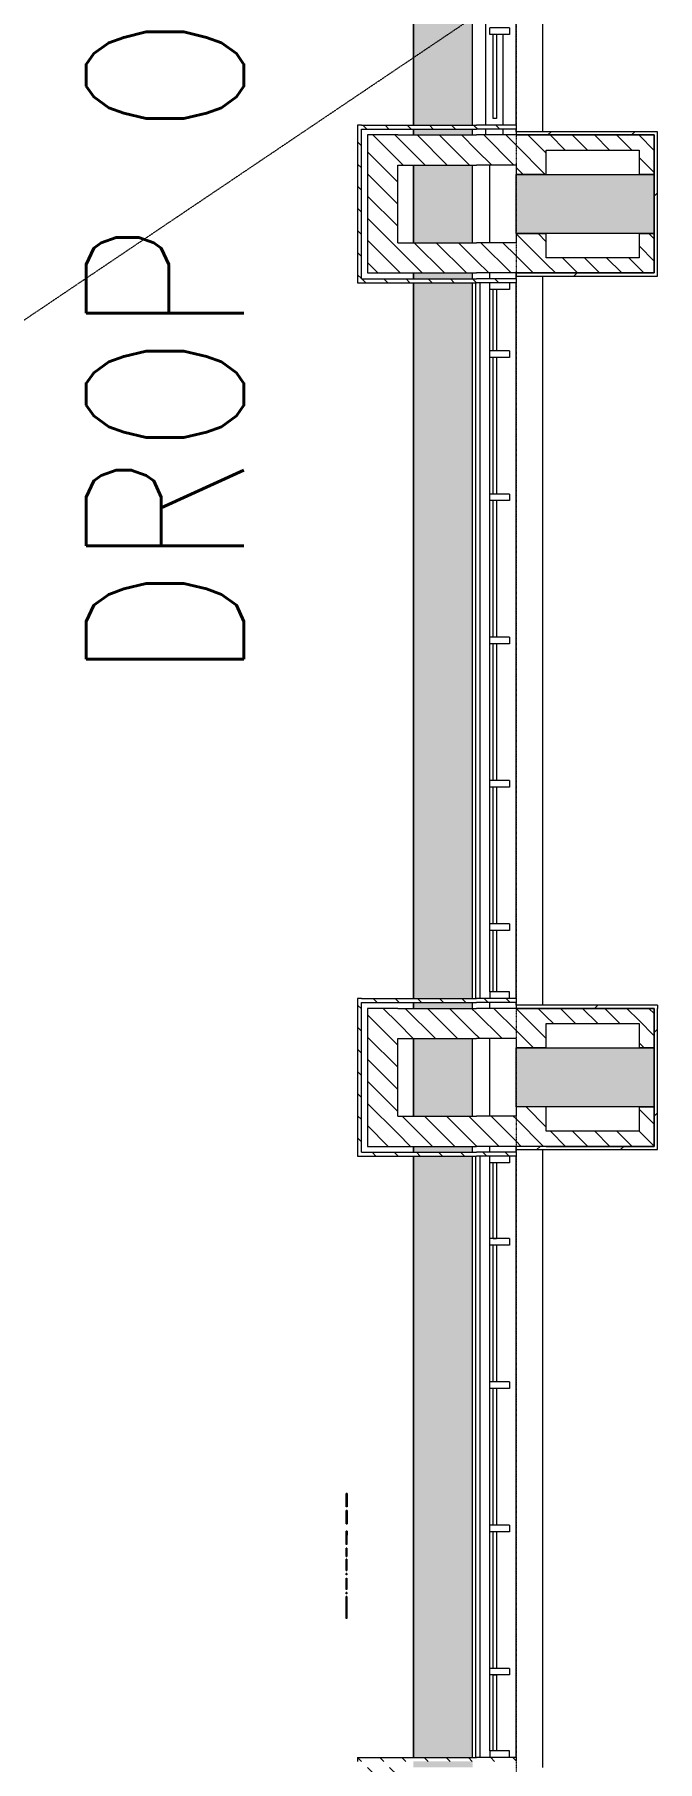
# Model space of a CAD drawing. Header units: millimetres. Extents: x -106145 to 154907, y -84585 to 152038.
# Drawn here: x 85728 to 90464, y 56255 to 69394 of the extents above; entities that cross this region are included whole.
import ezdxf

# ---------------------------------------------------------------- set-up
doc = ezdxf.new("R2010")
doc.units = ezdxf.units.MM
doc.linetypes.add('Cut Out Line _2_', pattern=[2, 1, -1])
for name, color, linetype, lineweight in [('A-DETL', 90, 'Continuous', 5), ('A-FLOR', 192, 'Continuous', 5), ('A-FLOR-PATT', 8, 'Continuous', 5), ('A-GENM', 13, 'Continuous', 5), ('A-GLAZ-CURT', 52, 'Continuous', 5), ('A-GLAZ-CWMG', 51, 'Continuous', 5), ('A-WALL', 113, 'Continuous', 5), ('A-WALL-PATT', 111, 'Continuous', 5), ('G-ANNO-TEXT', 231, 'Continuous', 9), ('S-COLS', 52, 'Continuous', 5)]:
    doc.layers.add(name, color=color, linetype=linetype, lineweight=lineweight)
doc.styles.add('RomanS_B', font='', dxfattribs={"width": 0.8, "height": 1200})
doc.styles.get('RomanS_B').set_extended_font_data('RomanS', bold=True)
pattern_1 = [(315, (0, 0), (84.18955, 84.18955), [])]
pattern_2 = [(315, (0, 0), (84.19025, 84.19025), [])]
pattern_3 = [(45, (0, 0), (-318.198, 318.198), [])]

# ---------------------------------------------------------------- blocks, each defined once
blk = doc.blocks.new('System Panel - Glazed-14792540-Site Plan')
at = {"layer": 'A-GLAZ-CURT', "color": 133, "lineweight": 9}
for p, q in [((-288.75, 49.5), (288.75, 49.5)), ((-288.75, 24.5), (-288.75, 49.5)), ((288.75, 24.5), (-288.75, 24.5)), ((288.75, 24.5), (288.75, 49.5))]:
    blk.add_line(p, q, dxfattribs=at)
blk = doc.blocks.new('Rectangular Mullion - 50 x 150mm-14792527-Site Plan')
at = {"layer": 'A-GLAZ-CWMG', "color": 53, "lineweight": 18}
for p, q in [((0, 75), (-50, 75)), ((-50, 75), (-50, -75)), ((0, 75), (0, -75)), ((-50, -75), (0, -75))]:
    blk.add_line(p, q, dxfattribs=at)
blk = doc.blocks.new('System Panel - Glazed-14792528-Site Plan')
at = {"layer": 'A-GLAZ-CURT', "color": 133, "lineweight": 9}
for p, q in [((-520, 49.5), (520, 49.5)), ((-520, 24.5), (-520, 49.5)), ((520, 24.5), (-520, 24.5)), ((520, 24.5), (520, 49.5))]:
    blk.add_line(p, q, dxfattribs=at)
blk = doc.blocks.new('Rectangular Mullion - 50 x 150mm-14792536-Site Plan')
at = {"layer": 'A-GLAZ-CWMG', "color": 53, "lineweight": 18}
for p, q in [((0, 75), (-50, 75)), ((-50, 75), (-50, -75)), ((0, 75), (0, -75)), ((-50, -75), (0, -75))]:
    blk.add_line(p, q, dxfattribs=at)
blk = doc.blocks.new('Rectangular Mullion - 50 x 150mm-14792524-Site Plan')
at = {"layer": 'A-GLAZ-CWMG', "color": 53, "lineweight": 18}
for p, q in [((25, 75), (-25, 75)), ((-25, 75), (-25, -75)), ((25, 75), (25, -75)), ((-25, -75), (25, -75))]:
    blk.add_line(p, q, dxfattribs=at)
blk = doc.blocks.new('System Panel - Glazed-14792526-Site Plan')
at = {"layer": 'A-GLAZ-CURT', "color": 133, "lineweight": 9}
for p, q in [((-233.75, 49.5), (233.75, 49.5)), ((-233.75, 24.5), (-233.75, 49.5)), ((233.75, 24.5), (-233.75, 24.5)), ((233.75, 24.5), (233.75, 49.5))]:
    blk.add_line(p, q, dxfattribs=at)
blk = doc.blocks.new('System Panel - Glazed-14703369-Site Plan')
at = {"layer": 'A-GLAZ-CURT', "color": 133, "lineweight": 9}
for p, q in [((-319.5, 49.5), (319.5, 49.5)), ((-319.5, 24.5), (-319.5, 49.5)), ((319.5, 24.5), (-319.5, 24.5)), ((319.5, 24.5), (319.5, 49.5))]:
    blk.add_line(p, q, dxfattribs=at)
blk = doc.blocks.new('Rectangular Mullion - 50 x 150mm-V18-Site Plan')
at = {"layer": 'A-GLAZ-CWMG', "color": 53, "lineweight": 18}
for p, q in [((25, 75), (-25, 75)), ((-25, 75), (-25, -75)), ((25, 75), (25, -75)), ((-25, -75), (25, -75))]:
    blk.add_line(p, q, dxfattribs=at)
blk = doc.blocks.new('MM-HOSPITAL BLOCK-C_2022_05_03_CENTRAL_rvt-1-Site Plan')
at = {"layer": 'A-WALL-PATT'}
h = blk.add_hatch(dxfattribs=at)
h.set_pattern_fill('FP_12', color=90, style=0, pattern_type=2)
h.set_pattern_definition(pattern_1)
h.paths.add_polyline_path([(88489, 16605), (88489, 18390), (88259, 18390), (88259, 16605)], flags=0)
h.paths.add_polyline_path([(88259, 25270), (88489, 25270), (88489, 26320), (88259, 26320)], flags=0)
h.paths.add_polyline_path([(88489, 31770), (88489, 32820), (88259, 32820), (88259, 31770)], flags=0)
h.paths.add_polyline_path([(88259, 38270), (88489, 38270), (88489, 39320), (88259, 39320)], flags=0)
h.paths.add_polyline_path([(88259, 44770), (88489, 44770), (88489, 45820), (88259, 45820), (88259, 45091)], flags=0)
h.paths.add_polyline_path([(88489, 48995), (88489, 54012), (88259, 54012), (88259, 48995)], flags=0)
h.paths.add_polyline_path([(88489, 55260), (88489, 56210), (88259, 56210), (88259, 55260)], flags=0)
h.paths.add_polyline_path([(88259, 60935), (88489, 60935), (88489, 61985), (88259, 61985)], flags=0)
h.paths.add_polyline_path([(88489, 67580), (88489, 68630), (88259, 68630), (88259, 67580)], flags=0)
h.paths.add_polyline_path([(88489, 74425), (88489, 76631), (88259, 76631), (88259, 74425)], flags=0)
h.paths.add_polyline_path([(88259, 77531), (88489, 77531), (88489, 79730), (88259, 79730), (88259, 78283)], flags=0)
h.paths.add_polyline_path([(88489, 83180), (88489, 84230), (88259, 84230), (88259, 83180)], flags=0)
h.paths.add_polyline_path([(88489, 92930), (88489, 93980), (88259, 93980), (88259, 92930)], flags=0)
h.paths.add_polyline_path([(88259, 99190), (88489, 99190), (88489, 99655), (88259, 99655), (88259, 99488)], flags=0)
h.paths.add_polyline_path([(88259, 100855), (88489, 100855), (88489, 104055), (88259, 104055), (88259, 101332)], flags=0)
h.paths.add_polyline_path([(88489, 109580), (88489, 110630), (88259, 110630), (88259, 109580)], flags=0)
h.paths.add_polyline_path([(88259, 116080), (88489, 116080), (88489, 117130), (88259, 117130)], flags=0)
h.paths.add_polyline_path([(88259, 122580), (88489, 122580), (88489, 123630), (88259, 123630)], flags=0)
h.paths.add_polyline_path([(88259, 129080), (88489, 129080), (88489, 130865), (88259, 130865), (88259, 129914)], flags=0)
h = blk.add_hatch(dxfattribs=at)
h.set_pattern_fill('FP_12', color=41, style=0, pattern_type=2)
h.set_pattern_definition(pattern_1)
h.paths.add_polyline_path([(88214, 67535), (88214, 68705), (88184, 68705), (88184, 67535)], flags=0)
h = blk.add_hatch(dxfattribs=at)
h.set_pattern_fill('FP_12', color=41, style=0, pattern_type=2)
h.set_pattern_definition(pattern_1)
h.paths.add_polyline_path([(89089, 68675), (89089, 68705), (88214, 68705), (88214, 68675), (89074, 68675)], flags=0)
h = blk.add_hatch(dxfattribs=at)
h.set_pattern_fill('FP_12', color=90, style=0, pattern_type=2)
h.set_pattern_definition(pattern_1)
h.paths.add_polyline_path([(89089, 68400), (89089, 68630), (88489, 68630), (88489, 68400), (89074, 68400)], flags=0)
h = blk.add_hatch(dxfattribs=at)
h.set_pattern_fill('FP_10', color=41, style=0, pattern_type=2)
h.set_pattern_definition(pattern_2)
h.paths.add_polyline_path([(89389, 68675), (89389, 68675), (89389, 68705), (89089, 68705), (89089, 68675)], flags=0)
h = blk.add_hatch(dxfattribs=at)
h.set_pattern_fill('FP_10', color=90, style=0, pattern_type=2)
h.set_pattern_definition(pattern_2)
h.paths.add_polyline_path([(89389, 68400), (89389, 68400), (89389, 68630), (89089, 68630), (89089, 68400)], flags=0)
h = blk.add_hatch(dxfattribs=at)
h.set_pattern_fill('FP_14', color=253, style=0, pattern_type=2)
h.set_pattern_definition(pattern_3)
h.paths.add_polyline_path([(89389, 68630), (90439, 68630), (90439, 68655), (89389, 68655)], flags=0)
h = blk.add_hatch(dxfattribs=at)
h.set_pattern_fill('FP_10', color=90, style=0, pattern_type=2)
h.set_pattern_definition(pattern_2)
h.paths.add_polyline_path([(89389, 68330), (89619, 68330), (89619, 68630), (89389, 68630), (89389, 68400)], flags=0)
h = blk.add_hatch(dxfattribs=at)
h.set_pattern_fill('FP_10', color=90, style=0, pattern_type=2)
h.set_pattern_definition(pattern_2)
h.paths.add_polyline_path([(90324, 68515), (90324, 68630), (89619, 68630), (89619, 68515)], flags=0)
h = blk.add_hatch(dxfattribs=at)
h.set_pattern_fill('FP_10', color=90, style=0, pattern_type=2)
h.set_pattern_definition(pattern_2)
h.paths.add_polyline_path([(90324, 68330), (90439, 68330), (90439, 68630), (90324, 68630), (90324, 68515)], flags=0)
h = blk.add_hatch(dxfattribs=at)
h.set_pattern_fill('FP_14', color=253, style=0, pattern_type=2)
h.set_pattern_definition(pattern_3)
h.paths.add_polyline_path([(90439, 67580), (90464, 67580), (90464, 68655), (90439, 68655), (90439, 68630)], flags=0)
h = blk.add_hatch(dxfattribs=at)
h.set_pattern_fill('FP_12', color=90, style=0, pattern_type=2)
h.set_pattern_definition(pattern_1)
h.paths.add_polyline_path([(88489, 67580), (89089, 67580), (89089, 67810), (88489, 67810)], flags=0)
h = blk.add_hatch(dxfattribs=at)
h.set_pattern_fill('FP_10', color=90, style=0, pattern_type=2)
h.set_pattern_definition(pattern_2)
h.paths.add_polyline_path([(89389, 67580), (89389, 67580), (89389, 67810), (89089, 67810), (89089, 67580)], flags=0)
h = blk.add_hatch(dxfattribs=at)
h.set_pattern_fill('FP_10', color=90, style=0, pattern_type=2)
h.set_pattern_definition(pattern_2)
h.paths.add_polyline_path([(89619, 67580), (89619, 67880), (89389, 67880), (89389, 67580)], flags=0)
h = blk.add_hatch(dxfattribs=at)
h.set_pattern_fill('FP_10', color=90, style=0, pattern_type=2)
h.set_pattern_definition(pattern_2)
h.paths.add_polyline_path([(90439, 67580), (90439, 67880), (90324, 67880), (90324, 67580)], flags=0)
h = blk.add_hatch(dxfattribs=at)
h.set_pattern_fill('FP_10', color=90, style=0, pattern_type=2)
h.set_pattern_definition(pattern_2)
h.paths.add_polyline_path([(90324, 67580), (90324, 67695), (89619, 67695), (89619, 67580)], flags=0)
h = blk.add_hatch(dxfattribs=at)
h.set_pattern_fill('FP_12', color=41, style=0, pattern_type=2)
h.set_pattern_definition(pattern_1)
h.paths.add_polyline_path([(88184, 67505), (89089, 67505), (89089, 67535), (88184, 67535)], flags=0)
h = blk.add_hatch(dxfattribs=at)
h.set_pattern_fill('FP_10', color=41, style=0, pattern_type=2)
h.set_pattern_definition(pattern_2)
h.paths.add_polyline_path([(89389, 67505), (89389, 67505), (89389, 67535), (89089, 67535), (89089, 67505)], flags=0)
h = blk.add_hatch(dxfattribs=at)
h.set_pattern_fill('FP_14', color=253, style=0, pattern_type=2)
h.set_pattern_definition(pattern_3)
h.paths.add_polyline_path([(90464, 67555), (90464, 67580), (89389, 67580), (89389, 67555)], flags=0)
h = blk.add_hatch(dxfattribs=at)
h.set_pattern_fill('FP_12', color=41, style=0, pattern_type=2)
h.set_pattern_definition(pattern_1)
h.paths.add_polyline_path([(88214, 60890), (88214, 62060), (88184, 62060), (88184, 60890)], flags=0)
h = blk.add_hatch(dxfattribs=at)
h.set_pattern_fill('FP_12', color=41, style=0, pattern_type=2)
h.set_pattern_definition(pattern_1)
h.paths.add_polyline_path([(89074, 62030), (89089, 62030), (89089, 62060), (88214, 62060), (88214, 62030)], flags=0)
h = blk.add_hatch(dxfattribs=at)
h.set_pattern_fill('FP_10', color=41, style=0, pattern_type=2)
h.set_pattern_definition(pattern_2)
h.paths.add_polyline_path([(89089, 62030), (89389, 62030), (89389, 62060), (89089, 62060)], flags=0)
h = blk.add_hatch(dxfattribs=at)
h.set_pattern_fill('FP_12', color=90, style=0, pattern_type=2)
h.set_pattern_definition(pattern_1)
h.paths.add_polyline_path([(89074, 61755), (89089, 61755), (89089, 61985), (88489, 61985), (88489, 61755)], flags=0)
h = blk.add_hatch(dxfattribs=at)
h.set_pattern_fill('FP_10', color=90, style=0, pattern_type=2)
h.set_pattern_definition(pattern_2)
h.paths.add_polyline_path([(89389, 61755), (89389, 61755), (89389, 61985), (89089, 61985), (89089, 61755)], flags=0)
h = blk.add_hatch(dxfattribs=at)
h.set_pattern_fill('FP_14', color=253, style=0, pattern_type=2)
h.set_pattern_definition(pattern_3)
h.paths.add_polyline_path([(90464, 61985), (90464, 62010), (89389, 62010), (89389, 61985), (90439, 61985)], flags=0)
h = blk.add_hatch(dxfattribs=at)
h.set_pattern_fill('FP_10', color=90, style=0, pattern_type=2)
h.set_pattern_definition(pattern_2)
h.paths.add_polyline_path([(89619, 61685), (89619, 61985), (89389, 61985), (89389, 61685)], flags=0)
h = blk.add_hatch(dxfattribs=at)
h.set_pattern_fill('FP_10', color=90, style=0, pattern_type=2)
h.set_pattern_definition(pattern_2)
h.paths.add_polyline_path([(90324, 61870), (90324, 61985), (89619, 61985), (89619, 61870)], flags=0)
h = blk.add_hatch(dxfattribs=at)
h.set_pattern_fill('FP_10', color=90, style=0, pattern_type=2)
h.set_pattern_definition(pattern_2)
h.paths.add_polyline_path([(90324, 61685), (90439, 61685), (90439, 61985), (90324, 61985), (90324, 61870)], flags=0)
h = blk.add_hatch(dxfattribs=at)
h.set_pattern_fill('FP_14', color=253, style=0, pattern_type=2)
h.set_pattern_definition(pattern_3)
h.paths.add_polyline_path([(90464, 60935), (90464, 61985), (90439, 61985), (90439, 60935)], flags=0)
h = blk.add_hatch(dxfattribs=at)
h.set_pattern_fill('FP_10', color=90, style=0, pattern_type=2)
h.set_pattern_definition(pattern_2)
h.paths.add_polyline_path([(89389, 60935), (89619, 60935), (89619, 61235), (89389, 61235), (89389, 61165)], flags=0)
h = blk.add_hatch(dxfattribs=at)
h.set_pattern_fill('FP_10', color=90, style=0, pattern_type=2)
h.set_pattern_definition(pattern_2)
h.paths.add_polyline_path([(90439, 60935), (90439, 61235), (90324, 61235), (90324, 60935)], flags=0)
h = blk.add_hatch(dxfattribs=at)
h.set_pattern_fill('FP_12', color=90, style=0, pattern_type=2)
h.set_pattern_definition(pattern_1)
h.paths.add_polyline_path([(88489, 60935), (89089, 60935), (89089, 61165), (88489, 61165)], flags=0)
h = blk.add_hatch(dxfattribs=at)
h.set_pattern_fill('FP_10', color=90, style=0, pattern_type=2)
h.set_pattern_definition(pattern_2)
h.paths.add_polyline_path([(89389, 60935), (89389, 60935), (89389, 61165), (89089, 61165), (89089, 60935)], flags=0)
h = blk.add_hatch(dxfattribs=at)
h.set_pattern_fill('FP_10', color=90, style=0, pattern_type=2)
h.set_pattern_definition(pattern_2)
h.paths.add_polyline_path([(90324, 60935), (90324, 61050), (89619, 61050), (89619, 60935)], flags=0)
h = blk.add_hatch(dxfattribs=at)
h.set_pattern_fill('FP_12', color=41, style=0, pattern_type=2)
h.set_pattern_definition(pattern_1)
h.paths.add_polyline_path([(88184, 60860), (89089, 60860), (89089, 60890), (88184, 60890)], flags=0)
h = blk.add_hatch(dxfattribs=at)
h.set_pattern_fill('FP_10', color=41, style=0, pattern_type=2)
h.set_pattern_definition(pattern_2)
h.paths.add_polyline_path([(89089, 60860), (89389, 60860), (89389, 60890), (89089, 60890)], flags=0)
h = blk.add_hatch(dxfattribs=at)
h.set_pattern_fill('FP_14', color=253, style=0, pattern_type=2)
h.set_pattern_definition(pattern_3)
h.paths.add_polyline_path([(90464, 60910), (90464, 60935), (89389, 60935), (89389, 60910)], flags=0)
h = blk.add_hatch(dxfattribs=at)
h.set_pattern_fill('FP_12', color=41, style=0, pattern_type=2)
h.set_pattern_definition(pattern_1)
h.paths.add_polyline_path([(88214, 56255), (89089, 56255), (89089, 56285), (88184, 56285), (88184, 56255)], flags=0)
h = blk.add_hatch(dxfattribs=at)
h.set_pattern_fill('FP_12', color=41, style=0, pattern_type=2)
h.set_pattern_definition(pattern_1)
h.paths.add_polyline_path([(88214, 48950), (88214, 54210), (88184, 54210), (88184, 48950)], flags=0)
h.paths.add_polyline_path([(88214, 55260), (88214, 56255), (88184, 56255), (88184, 55260)], flags=0)
h = blk.add_hatch(dxfattribs=at)
h.set_pattern_fill('FP_10', color=41, style=0, pattern_type=2)
h.set_pattern_definition(pattern_2)
h.paths.add_polyline_path([(89389, 56255), (89389, 56255), (89389, 56285), (89089, 56285), (89089, 56255)], flags=0)
at = {"layer": 'S-COLS'}
for points in [[(89389, 67880), (90439, 67880), (90439, 68330), (89389, 68330)], [(90439, 61235), (90439, 61685), (89389, 61685), (89389, 61235)]]:
    blk.add_hatch(color=256, dxfattribs=at).paths.add_polyline_path(points, flags=0)
at = {"layer": 'A-WALL', "color": 253}
for p, q in [((89159, 68705), (89159, 69589)), ((89289, 69394), (89289, 68705)), ((89159, 68630), (89159, 68675)), ((89289, 68675), (89289, 68630)), ((89084, 62060), (89084, 67505)), ((89114, 67505), (89114, 62060)), ((89084, 56285), (89084, 60860)), ((89114, 60860), (89114, 56285))]:
    blk.add_line(p, q, dxfattribs=at)
at = {"layer": 'A-WALL', "color": 53, "lineweight": 18}
for p, q in [((88214, 68705), (88184, 68705)), ((88184, 68705), (88184, 67535)), ((88214, 68705), (89089, 68705)), ((88214, 67535), (88214, 68675)), ((88214, 68675), (89089, 68675)), ((88489, 68630), (88259, 68630)), ((88259, 68630), (88259, 67580)), ((88489, 68630), (89089, 68630)), ((89389, 68705), (89089, 68705)), ((89389, 68675), (89089, 68675)), ((89389, 68630), (89089, 68630)), ((88489, 67810), (88489, 68400)), ((88489, 68400), (89089, 68400)), ((89389, 68400), (89089, 68400)), ((88489, 67810), (89089, 67810)), ((89389, 67810), (89089, 67810)), ((88184, 67535), (88184, 67505)), ((88214, 67535), (89089, 67535)), ((88259, 67580), (88489, 67580)), ((88489, 67580), (89089, 67580)), ((89389, 67580), (89089, 67580)), ((89389, 67535), (89089, 67535)), ((88184, 67505), (89089, 67505)), ((89389, 67505), (89089, 67505)), ((88214, 62060), (88184, 62060)), ((88184, 62060), (88184, 60890)), ((88214, 62060), (89089, 62060)), ((88214, 60890), (88214, 62030)), ((88214, 62030), (89089, 62030)), ((89389, 62060), (89089, 62060)), ((89389, 62030), (89089, 62030)), ((88489, 61985), (88259, 61985)), ((88259, 61985), (88259, 60935)), ((88489, 61985), (89089, 61985)), ((89389, 61985), (89089, 61985)), ((88489, 61165), (88489, 61755)), ((88489, 61755), (89089, 61755)), ((89389, 61755), (89089, 61755)), ((88489, 61165), (89089, 61165)), ((89389, 61165), (89089, 61165)), ((88184, 60890), (88184, 60860)), ((88184, 60860), (89089, 60860)), ((88214, 60890), (89089, 60890)), ((88259, 60935), (88489, 60935)), ((88489, 60935), (89089, 60935)), ((89389, 60935), (89089, 60935)), ((89389, 60890), (89089, 60890)), ((89389, 60860), (89089, 60860)), ((88184, 56285), (89089, 56285)), ((88184, 56285), (88184, 56255)), ((89389, 56285), (89089, 56285))]:
    blk.add_line(p, q, dxfattribs=at)
at = {"layer": 'A-WALL', "color": 61, "lineweight": 18}
for p, q in [((89389, 68705), (89389, 68675)), ((90439, 68655), (89389, 68655)), ((89389, 68655), (89389, 68630)), ((89619, 68630), (89389, 68630)), ((89389, 68630), (90439, 68630)), ((90324, 68630), (89619, 68630)), ((90439, 68630), (90324, 68630)), ((90464, 68655), (90439, 68655)), ((90439, 68630), (90439, 67580)), ((90439, 68330), (90439, 68630)), ((90464, 67580), (90464, 68655)), ((89619, 68330), (89619, 68515)), ((89619, 68515), (90324, 68515)), ((90324, 68515), (90324, 68330)), ((89389, 68400), (89389, 68330)), ((89619, 68330), (89389, 68330)), ((90439, 68330), (90324, 68330)), ((89389, 67880), (89389, 67810)), ((89389, 67880), (89619, 67880)), ((89619, 67695), (89619, 67880)), ((90324, 67880), (90324, 67695)), ((90324, 67880), (90439, 67880)), ((90439, 67580), (90439, 67880)), ((90324, 67695), (89619, 67695)), ((89389, 67580), (89619, 67580)), ((90439, 67580), (89389, 67580)), ((89389, 67555), (89389, 67580)), ((89389, 67555), (90464, 67555)), ((89389, 67535), (89389, 67505)), ((89619, 67580), (90324, 67580)), ((90324, 67580), (90439, 67580)), ((90464, 67555), (90464, 67580)), ((89389, 62060), (89389, 62030)), ((90464, 62010), (89389, 62010)), ((89389, 62010), (89389, 61985)), ((89619, 61985), (89389, 61985)), ((89389, 61985), (90439, 61985)), ((90324, 61985), (89619, 61985)), ((90439, 61985), (90324, 61985)), ((90439, 61985), (90439, 60935)), ((90439, 61685), (90439, 61985)), ((90464, 62010), (90464, 61985)), ((90464, 60935), (90464, 61985)), ((89389, 61755), (89389, 61685)), ((89619, 61685), (89619, 61870)), ((89619, 61870), (90324, 61870)), ((90324, 61870), (90324, 61685)), ((89619, 61685), (89389, 61685)), ((90439, 61685), (90324, 61685)), ((89389, 61235), (89389, 61165)), ((89619, 61235), (89389, 61235)), ((89619, 61050), (89619, 61235)), ((90324, 61235), (90324, 61050)), ((90324, 61235), (90439, 61235)), ((90439, 60935), (90439, 61235)), ((90324, 61050), (89619, 61050)), ((89619, 60935), (89389, 60935)), ((90439, 60935), (89389, 60935)), ((89389, 60910), (89389, 60935)), ((89389, 60910), (90464, 60910)), ((89389, 60890), (89389, 60860)), ((89619, 60935), (90324, 60935)), ((90324, 60935), (90439, 60935)), ((90464, 60910), (90464, 60935)), ((89389, 56285), (89389, 56255))]:
    blk.add_line(p, q, dxfattribs=at)
at = {"layer": 'S-COLS', "color": 41}
for p, q in [((89389, 67880), (89389, 68330)), ((89389, 68330), (90439, 68330)), ((90439, 67880), (90439, 68330)), ((90439, 67880), (89389, 67880)), ((89389, 61235), (89389, 61685)), ((89389, 61685), (90439, 61685)), ((90439, 61235), (90439, 61685)), ((90439, 61235), (89389, 61235))]:
    blk.add_line(p, q, dxfattribs=at)
at = {"color": 253, "lineweight": 5, "extrusion": (0, 0, -1), "rotation": 90.00000000000037}
for name, p in [('Rectangular Mullion - 50 x 150mm-V18-Site Plan', (-89264, 69419)), ('Rectangular Mullion - 50 x 150mm-14792527-Site Plan', (-89264, 67505)), ('Rectangular Mullion - 50 x 150mm-14792524-Site Plan', (-89264, 66963)), ('Rectangular Mullion - 50 x 150mm-14792524-Site Plan', (-89264, 65873)), ('Rectangular Mullion - 50 x 150mm-14792524-Site Plan', (-89264, 64783)), ('Rectangular Mullion - 50 x 150mm-14792524-Site Plan', (-89264, 63693)), ('Rectangular Mullion - 50 x 150mm-14792524-Site Plan', (-89264, 62603)), ('Rectangular Mullion - 50 x 150mm-14792527-Site Plan', (-89264, 60860)), ('Rectangular Mullion - 50 x 150mm-14792524-Site Plan', (-89264, 60208)), ('Rectangular Mullion - 50 x 150mm-14792524-Site Plan', (-89264, 59118)), ('Rectangular Mullion - 50 x 150mm-14792524-Site Plan', (-89264, 58028)), ('Rectangular Mullion - 50 x 150mm-14792524-Site Plan', (-89264, 56938))]:
    blk.add_blockref(name, p, dxfattribs=at)
at = {"color": 253, "lineweight": 5}
for name, p, rotation in [('System Panel - Glazed-14703369-Site Plan', (89264, 69075), 89.99999999999964), ('System Panel - Glazed-14792526-Site Plan', (89264, 67221), 89.99999999999964), ('System Panel - Glazed-14792528-Site Plan', (89264, 66418), 89.99999999999964), ('System Panel - Glazed-14792528-Site Plan', (89264, 65328), 89.99999999999964), ('System Panel - Glazed-14792528-Site Plan', (89264, 64238), 89.99999999999964), ('System Panel - Glazed-14792528-Site Plan', (89264, 63148), 89.99999999999964), ('System Panel - Glazed-14792526-Site Plan', (89264, 62344), 89.99999999999964), ('Rectangular Mullion - 50 x 150mm-14792536-Site Plan', (89264, 62060), 269.9999999999996), ('System Panel - Glazed-14792540-Site Plan', (89264, 60521), 89.99999999999964), ('System Panel - Glazed-14792528-Site Plan', (89264, 59663), 89.99999999999964), ('System Panel - Glazed-14792528-Site Plan', (89264, 58573), 89.99999999999964), ('System Panel - Glazed-14792528-Site Plan', (89264, 57483), 89.99999999999964), ('System Panel - Glazed-14792540-Site Plan', (89264, 56624), 89.99999999999964), ('Rectangular Mullion - 50 x 150mm-14792536-Site Plan', (89264, 56285), 269.9999999999996)]:
    blk.add_blockref(name, p, dxfattribs=dict(at, rotation=rotation))
blk = doc.blocks.new('MMU_ AMBALA_PODIUM_2022_11_02_CENTRAL_rvt-1-Site Plan')
at = {"layer": 'A-FLOR-PATT', "true_color": 0xc7c8ca}
h = blk.add_hatch(color=9, dxfattribs=at)
h.paths.add_polyline_path([(88259, 17665), (88259, 18115), (88214, 18115), (88214, 17665)], flags=0)
h.paths.add_polyline_path([(88489, 17665), (88959, 17665), (88959, 18160), (88609, 18160), (88609, 18115), (88489, 18115), (88489, 18108)], flags=0)
h.paths.add_polyline_path([(88184, 17665), (88184, 18115), (85569, 18115), (85569, 17665), (88024, 17665)], flags=0)
h.paths.add_polyline_path([(83823, 17665), (85339, 17665), (85339, 18115), (79988, 18115), (79988, 30128), (79995, 30381), (80013, 30634), (80045, 30886), (80088, 31135), (80144, 31383), (80211, 31627), (80291, 31867), (80382, 32104), (80485, 32335), (80600, 32561), (80725, 32782), (80861, 32996), (81007, 33203), (81163, 33402), (81329, 33594), (81763, 34043), (82013, 34318), (82254, 34600), (82486, 34890), (82708, 35188), (82920, 35493), (83164, 35871), (83315, 36122), (83497, 36445), (83668, 36775), (83828, 37110), (83978, 37450), (84116, 37794), (84244, 38143), (84359, 38496), (84464, 38852), (84556, 39212), (84637, 39574), (84706, 39939), (84764, 40306), (84764, 58958), (84722, 59335), (84668, 59711), (84601, 60084), (84523, 60455), (84431, 60823), (84328, 61188), (84213, 61550), (84086, 61907), (83947, 62260), (83796, 62609), (83634, 62951), (83461, 63289), (83276, 63620), (83081, 63945), (82875, 64264), (82659, 64576), (82432, 64880), (82343, 64992), (81969, 64740), (81980, 64727), (82207, 64431), (82423, 64128), (82629, 63818), (82825, 63501), (83009, 63178), (83182, 62848), (83345, 62513), (83495, 62173), (83635, 61828), (83762, 61478), (83877, 61124), (83981, 60766), (84072, 60405), (84151, 60041), (84218, 59675), (84272, 59307), (84314, 58937), (84314, 40338), (84255, 39968), (84173, 39559), (84099, 39237), (84003, 38876), (83894, 38518), (83774, 38164), (83641, 37814), (83497, 37470), (83341, 37130), (83173, 36796), (82995, 36467), (82773, 36094), (82604, 35830), (82393, 35521), (82171, 35220), (81940, 34926), (81698, 34641), (81447, 34364), (81007, 33908), (80836, 33713), (80672, 33506), (80523, 33300), (80381, 33083), (80250, 32859), (80128, 32630), (80018, 32395), (79919, 32156), (79830, 31912), (79753, 31664), (79688, 31413), (79634, 31160), (79592, 30904), (79562, 30646), (79543, 30339), (79538, 30128), (79538, 17665), (82773, 17665)], flags=0)
h.paths.add_polyline_path([(57619, 17815), (58289, 17815), (58289, 18035), (57579, 18035), (57579, 17935), (57619, 17935), (57619, 17855)], flags=0)
h.paths.add_polyline_path([(62819, 17815), (67026, 17815), (67026, 31354), (66972, 31596), (66906, 31836), (66830, 32073), (66743, 32306), (66646, 32535), (66539, 32760), (66422, 32980), (66296, 33194), (66160, 33402), (65969, 33662), (65861, 33800), (65661, 34027), (65271, 34439), (65024, 34717), (64786, 35003), (64558, 35297), (64340, 35598), (64133, 35907), (63936, 36223), (63749, 36545), (63574, 36873), (63410, 37207), (63257, 37546), (63116, 37890), (62987, 38239), (62869, 38592), (62764, 38949), (62671, 39309), (62589, 39672), (62521, 40038), (62455, 40481), (62420, 40775), (62389, 41146), (62370, 41517), (62364, 41889), (62364, 51516), (61914, 51212), (61914, 41889), (61920, 41518), (61938, 41147), (61968, 40778), (62010, 40409), (62064, 40042), (62130, 39676), (62207, 39314), (62297, 38953), (62398, 38596), (62510, 38243), (62634, 37893), (62769, 37547), (62915, 37206), (63073, 36870), (63241, 36539), (63419, 36214), (63623, 35871), (63808, 35581), (64017, 35275), (64237, 34976), (64465, 34683), (64704, 34399), (64951, 34122), (65374, 33676), (65533, 33490), (65682, 33297), (65823, 33097), (65969, 32863), (66074, 32679), (66185, 32461), (66306, 32183), (66374, 32011), (66453, 31780), (66520, 31545), (66576, 31307), (66576, 18265), (58824, 18265), (58821, 18102), (58815, 18103), (58817, 18265), (58594, 18265), (58594, 17815), (61109, 17815), (61109, 18150), (61339, 18150), (61342, 17815), (61769, 17815)], flags=0)
h.paths.add_polyline_path([(58519, 17815), (58564, 17815), (58564, 18265), (58029, 18265), (58028, 18310), (57694, 18310), (57694, 18265), (58519, 18265), (58519, 18035)], flags=0)
h.paths.add_polyline_path([(58819, 17990), (58813, 17990), (58815, 18029), (58820, 18029)], flags=0)
h.paths.add_polyline_path([(58820, 18030), (58814, 18030), (58815, 18069), (58821, 18069)], flags=0)
h.paths.add_polyline_path([(57664, 18265), (57664, 18310), (57579, 18310), (57579, 18265)], flags=0)
h.paths.add_polyline_path([(58029, 18340), (58029, 25315), (57694, 25315), (57694, 18340), (58028, 18340)], flags=0)
h.paths.add_polyline_path([(57664, 18340), (57664, 25315), (57579, 25315), (57579, 18340)], flags=0)
h.paths.add_polyline_path([(88609, 18390), (89059, 18390), (89059, 18435), (88609, 18435)], flags=0)
h.paths.add_polyline_path([(88609, 18465), (89059, 18465), (89059, 25195), (88609, 25195), (88609, 19276)], flags=0)
h.paths.add_polyline_path([(89011, 25225), (89059, 25225), (89059, 25270), (88609, 25270), (88609, 25225)], flags=0)
h.paths.add_polyline_path([(57694, 25345), (58029, 25345), (58029, 25390), (57694, 25390)], flags=0)
h.paths.add_polyline_path([(57664, 25345), (57664, 25390), (57579, 25390), (57579, 25345), (57644, 25345)], flags=0)
h.paths.add_polyline_path([(89010, 25500), (89059, 25500), (89059, 26090), (88609, 26090), (88609, 25500)], flags=0)
h.paths.add_polyline_path([(58029, 25620), (58029, 26215), (57579, 26215), (57579, 25620), (57926, 25620)], flags=0)
h.paths.add_polyline_path([(89059, 26320), (89059, 26365), (88609, 26365), (88609, 26320), (89004, 26320)], flags=0)
h.paths.add_polyline_path([(89059, 26395), (89059, 31695), (88609, 31695), (88609, 26395), (89004, 26395)], flags=0)
h.paths.add_polyline_path([(58029, 26450), (58029, 26495), (57644, 26495), (57644, 26450), (57914, 26450)], flags=0)
h.paths.add_polyline_path([(57644, 26525), (58029, 26525), (58029, 33130), (57644, 33130), (57644, 26652)], flags=0)
h.paths.add_polyline_path([(89059, 31725), (89059, 31770), (88609, 31770), (88609, 31725), (88970, 31725)], flags=0)
h.paths.add_polyline_path([(88609, 32000), (89059, 32000), (89059, 32590), (88609, 32590)], flags=0)
h.paths.add_polyline_path([(89059, 32820), (89059, 32865), (88609, 32865), (88609, 32820), (88964, 32820)], flags=0)
h.paths.add_polyline_path([(88609, 32895), (89059, 32895), (89059, 38195), (88609, 38195), (88609, 34027)], flags=0)
h.paths.add_polyline_path([(58029, 33160), (58029, 33205), (57644, 33205), (57644, 33160), (57820, 33160)], flags=0)
h.paths.add_polyline_path([(57816, 33435), (58029, 33435), (58029, 34035), (57579, 34035), (57579, 33435), (57644, 33435)], flags=0)
h.paths.add_polyline_path([(57804, 34265), (58029, 34265), (58029, 41130), (57619, 41130), (57619, 34265)], flags=0)
h.paths.add_polyline_path([(88609, 38225), (89059, 38225), (89059, 38270), (88609, 38270)], flags=0)
h.paths.add_polyline_path([(88609, 38500), (89059, 38500), (89059, 39090), (88609, 39090)], flags=0)
h.paths.add_polyline_path([(88923, 39320), (89059, 39320), (89059, 39365), (88609, 39365), (88609, 39320)], flags=0)
h.paths.add_polyline_path([(88922, 39395), (89059, 39395), (89059, 44695), (88609, 44695), (88609, 39395)], flags=0)
h.paths.add_polyline_path([(58029, 41160), (58029, 41205), (57619, 41205), (57619, 41160), (57708, 41160)], flags=0)
h.paths.add_polyline_path([(57579, 41435), (58029, 41435), (58029, 42035), (57579, 42035)], flags=0)
h.paths.add_polyline_path([(57692, 42265), (58029, 42265), (58029, 42310), (57644, 42310), (57644, 42265)], flags=0)
h.paths.add_polyline_path([(58029, 42340), (58029, 48592), (57644, 48332), (57644, 42340), (57691, 42340)], flags=0)
h.paths.add_polyline_path([(88609, 44725), (89059, 44725), (89059, 44770), (88609, 44770)], flags=0)
h.paths.add_polyline_path([(88609, 45000), (89059, 45000), (89059, 45590), (88609, 45590), (88609, 45091)], flags=0)
h.paths.add_polyline_path([(88609, 45820), (89059, 45820), (89059, 45865), (88609, 45865)], flags=0)
h.paths.add_polyline_path([(88881, 45895), (89059, 45895), (89059, 48920), (88609, 48920), (88609, 45895)], flags=0)
h.paths.add_polyline_path([(89059, 48950), (89059, 48995), (88609, 48995), (88609, 48950), (88862, 48950)], flags=0)
h.paths.add_polyline_path([(88609, 49225), (89059, 49225), (89059, 55980), (88609, 55980), (88609, 52467)], flags=0)
h.paths.add_polyline_path([(57389, 52503), (57491, 52572), (57491, 52602), (57429, 52602), (57429, 52652), (57491, 52652), (57491, 53768), (57429, 53768), (57429, 53818), (57491, 53818), (57491, 54935), (57429, 54935), (57429, 54985), (57491, 54985), (57491, 56025), (57429, 56025), (57429, 56075), (57491, 56075), (57491, 57150), (57516, 57150), (57516, 56075), (57579, 56075), (57579, 56025), (57516, 56025), (57516, 54985), (57579, 54985), (57579, 54935), (57516, 54935), (57516, 53818), (57579, 53818), (57579, 53768), (57516, 53768), (57516, 52652), (57579, 52652), (57579, 52631), (57634, 52668), (57634, 55925), (57664, 55925), (57664, 52688), (58029, 52934), (58029, 57275), (57389, 57275), (57389, 53070)], flags=0)
h.paths.add_polyline_path([(57516, 52589), (57535, 52602), (57516, 52602)], flags=0)
h.paths.add_polyline_path([(61914, 55554), (62364, 55857), (62366, 57999), (62370, 58262), (62389, 58633), (62420, 59004), (62464, 59374), (62540, 59843), (62590, 60108), (62671, 60471), (62765, 60832), (62870, 61189), (62988, 61542), (63117, 61891), (63259, 62235), (63428, 62609), (63576, 62909), (63751, 63237), (63938, 63559), (64135, 63875), (64343, 64184), (64561, 64486), (64789, 64780), (65027, 65066), (65304, 65375), (65532, 65613), (65798, 65874), (66072, 66125), (66355, 66368), (66646, 66600), (67020, 66874), (67251, 67034), (67564, 67236), (67883, 67427), (68209, 67607), (68541, 67776), (68878, 67933), (69221, 68079), (69568, 68214), (69920, 68336), (70275, 68447), (70634, 68545), (70996, 68631), (71361, 68705), (71728, 68767), (72097, 68816), (72468, 68853), (72839, 68877), (73211, 68888), (73584, 68887), (73956, 68873), (74371, 68842), (74697, 68808), (75066, 68757), (75433, 68693), (75797, 68617), (76159, 68528), (76517, 68427), (76872, 68315), (77223, 68190), (77569, 68054), (77911, 67905), (78247, 67746), (78578, 67575), (78903, 67393), (79204, 67210), (79610, 67484), (79345, 67653), (79018, 67846), (78685, 68028), (78346, 68198), (78002, 68358), (77653, 68506), (77299, 68642), (76941, 68766), (76578, 68879), (76213, 68979), (75844, 69067), (75472, 69144), (75098, 69207), (74722, 69258), (74345, 69297), (73966, 69323), (73587, 69337), (73208, 69338), (72829, 69327), (72450, 69303), (72073, 69266), (71696, 69217), (71322, 69156), (70867, 69063), (70581, 68996), (70170, 68884), (69851, 68787), (69492, 68665), (69120, 68523), (68787, 68385), (68442, 68227), (68070, 68041), (67768, 67879), (67440, 67688), (67119, 67486), (66728, 67219), (66497, 67052), (66198, 66819), (65906, 66577), (65622, 66325), (65347, 66064), (65080, 65794), (64823, 65515), (64575, 65228), (64337, 64933), (64108, 64630), (63869, 64288), (63682, 64003), (63485, 63679), (63299, 63348), (63124, 63012), (62933, 62609), (62807, 62323), (62666, 61970), (62536, 61614), (62419, 61253), (62314, 60889), (62220, 60521), (62139, 60150), (62070, 59777), (62014, 59402), (61962, 58921), (61939, 58647), (61920, 58269), (61914, 57889), (61914, 56155)], flags=0)
h.paths.add_polyline_path([(88817, 56210), (89059, 56210), (89059, 56255), (88609, 56255), (88609, 56210)], flags=0)
h.paths.add_polyline_path([(88816, 56285), (89059, 56285), (89059, 60860), (88609, 60860), (88609, 56285)], flags=0)
h.paths.add_polyline_path([(57389, 57505), (58029, 57505), (58029, 58105), (57389, 58105), (57389, 57505)], flags=0)
h.paths.add_polyline_path([(57669, 58335), (58029, 58335), (58029, 58380), (57669, 58380), (57672, 58410), (58029, 58410), (58029, 65130), (57669, 65130), (57669, 65160), (58029, 65160), (58029, 65205), (57619, 65205), (57619, 58335)], flags=0)
h.paths.add_polyline_path([(88787, 60890), (89059, 60890), (89059, 60935), (88609, 60935), (88609, 60890)], flags=0)
h.paths.add_polyline_path([(88785, 61165), (89059, 61165), (89059, 61755), (88609, 61755), (88609, 61165)], flags=0)
h.paths.add_polyline_path([(89059, 61985), (89059, 62030), (88609, 62030), (88609, 61985), (88780, 61985)], flags=0)
h.paths.add_polyline_path([(88780, 62060), (89059, 62060), (89059, 67505), (88609, 67505), (88609, 62060)], flags=0)
h.paths.add_polyline_path([(57389, 65435), (58029, 65435), (58029, 66035), (57389, 66035), (57389, 65435)], flags=0)
h.paths.add_polyline_path([(57389, 66265), (57389, 66265), (57389, 67219)], flags=0)
h.paths.add_polyline_path([(57763, 66265), (58029, 66265), (58029, 66310), (57694, 66310), (57694, 66265)], flags=0)
h.paths.add_polyline_path([(57619, 66265), (57664, 66265), (57664, 73130), (57619, 73130), (57619, 70907)], flags=0)
h.paths.add_polyline_path([(58029, 66340), (58029, 73130), (57694, 73130), (57694, 66340), (57764, 66340)], flags=0)
h.paths.add_polyline_path([(89059, 67535), (89059, 67580), (88609, 67580), (88609, 67535), (88745, 67535)], flags=0)
h.paths.add_polyline_path([(88609, 67810), (89059, 67810), (89059, 68400), (88609, 68400)], flags=0)
h.paths.add_polyline_path([(88739, 68630), (89059, 68630), (89059, 68675), (88609, 68675), (88609, 68630)], flags=0)
h.paths.add_polyline_path([(88609, 68705), (89059, 68705), (89059, 69522), (88609, 69218)], flags=0)
h.paths.add_polyline_path([(58029, 73160), (58029, 73205), (57694, 73205), (57694, 73160), (57842, 73160)], flags=0)
h.paths.add_polyline_path([(57619, 73160), (57664, 73160), (57664, 73205), (57619, 73205)], flags=0)
h.paths.add_polyline_path([(57846, 73435), (58029, 73435), (58029, 74035), (57389, 74035), (57389, 73435), (57768, 73435)], flags=0)
h.paths.add_polyline_path([(88609, 73551), (89059, 73855), (89059, 74350), (88609, 74350), (88609, 74077)], flags=0)
h.paths.add_polyline_path([(57782, 74265), (58029, 74265), (58029, 74310), (57669, 74310), (57669, 74340), (58029, 74340), (58029, 81130), (57669, 81130), (57669, 81160), (58029, 81160), (58029, 81205), (57619, 81205), (57619, 74265), (57669, 74265)], flags=0)
h.paths.add_polyline_path([(88702, 74380), (89059, 74380), (89059, 74425), (88609, 74425), (88609, 74380)], flags=0)
h.paths.add_polyline_path([(89059, 74655), (89059, 79500), (88609, 79500), (88609, 74655), (88701, 74655)], flags=0)
h.paths.add_polyline_path([(89059, 79730), (89059, 79775), (88609, 79775), (88609, 79730), (88669, 79730)], flags=0)
h.paths.add_polyline_path([(88609, 79805), (89059, 79805), (89059, 83105), (88609, 83105), (88609, 81970)], flags=0)
h.paths.add_polyline_path([(58029, 81435), (58029, 82035), (57389, 82035), (57389, 81435), (57938, 81435)], flags=0)
h.paths.add_polyline_path([(57948, 82265), (58029, 82265), (58029, 82310), (57694, 82310), (57694, 82265), (57913, 82265)], flags=0)
h.paths.add_polyline_path([(57619, 82265), (57664, 82265), (57664, 82310), (57619, 82310)], flags=0)
h.paths.add_polyline_path([(58029, 82340), (58029, 88830), (57694, 88830), (57694, 82340), (57949, 82340)], flags=0)
h.paths.add_polyline_path([(57619, 82340), (57664, 82340), (57664, 88830), (57619, 88830), (57619, 83814)], flags=0)
h.paths.add_polyline_path([(88647, 83135), (89059, 83135), (89059, 83180), (88609, 83180), (88609, 83135)], flags=0)
h.paths.add_polyline_path([(88646, 83410), (89059, 83410), (89059, 84000), (88609, 84000), (88609, 83410)], flags=0)
h.paths.add_polyline_path([(88641, 84230), (89059, 84230), (89059, 84275), (88609, 84275), (88609, 84230)], flags=0)
h.paths.add_polyline_path([(88640, 84305), (89059, 84305), (89059, 85505), (88609, 85505), (88609, 84305)], flags=0)
h.paths.add_polyline_path([(89059, 85735), (89059, 89735), (88439, 89735), (88439, 89505), (58594, 89505), (58594, 89285), (88609, 89285), (88609, 85735), (88631, 85735)], flags=0)
h.paths.add_polyline_path([(58022, 88860), (58029, 88860), (58029, 88905), (57694, 88905), (57694, 88860)], flags=0)
h.paths.add_polyline_path([(57664, 88860), (57664, 88905), (57619, 88905), (57619, 88860)], flags=0)
h.paths.add_polyline_path([(57619, 89135), (58029, 89135), (58029, 89285), (58289, 89285), (58289, 89505), (58089, 89505), (58089, 89735), (57389, 89735), (57389, 89135), (57568, 89135)], flags=0)
h.paths.add_polyline_path([(58519, 89285), (58564, 89285), (58564, 89505), (58519, 89505), (58519, 89292)], flags=0)
h = blk.add_hatch(color=9, dxfattribs=at)
h.paths.add_polyline_path([(57644, 48332), (58029, 48592), (58029, 49130), (57669, 49130), (57669, 49160), (58029, 49160), (58029, 49205), (57644, 49205), (57644, 48779)], flags=0)
h.paths.add_polyline_path([(57579, 49435), (58029, 49435), (58029, 50035), (57579, 50035)], flags=0)
h.paths.add_polyline_path([(57664, 50265), (58029, 50265), (58029, 50310), (57664, 50310)], flags=0)
h.paths.add_polyline_path([(57579, 50265), (57634, 50265), (57634, 50310), (57579, 50310)], flags=0)
h.paths.add_polyline_path([(57516, 50340), (57634, 50340), (57634, 52668), (57579, 52631), (57579, 52602), (57535, 52602), (57516, 52589), (57516, 51508), (57491, 51508), (57491, 52572), (57389, 52503), (57389, 50340), (57491, 50340)], flags=0)
h.paths.add_polyline_path([(57664, 50340), (58029, 50340), (58029, 52934), (57664, 52688)], flags=0)
h.paths.add_polyline_path([(57491, 50390), (57491, 51458), (57516, 51458), (57516, 50390)], flags=0)
h.paths.add_polyline_path([(61914, 51212), (62364, 51516), (62364, 55857), (61914, 55554)], flags=0)
h.paths.add_polyline_path([(81969, 64740), (82343, 64992), (82196, 65176), (81949, 65465), (81694, 65745), (81429, 66017), (81155, 66279), (80873, 66533), (80583, 66777), (80284, 67011), (79978, 67235), (79610, 67484), (79204, 67210), (79221, 67200), (79533, 66996), (79838, 66782), (80135, 66558), (80424, 66324), (80706, 66080), (80979, 65827), (81243, 65565), (81498, 65294), (81744, 65014)], flags=0)
h.paths.add_polyline_path([(88609, 69218), (89059, 69522), (89059, 73855), (88609, 73551), (88609, 70907)], flags=0)
at = {"layer": 'A-FLOR', "color": 151}
for p, q in [((88609, 73551), (88609, 69218)), ((88609, 69218), (88609, 73551))]:
    blk.add_line(p, q, dxfattribs=at)
at = {"layer": 'A-FLOR', "color": 253}
for p, q in [((89059, 68705), (89059, 69522)), ((88609, 69218), (88609, 68705)), ((88609, 68705), (88609, 69218)), ((88609, 68675), (88609, 68630)), ((88609, 68630), (88609, 68675)), ((89059, 68630), (89059, 68675)), ((88609, 68400), (88609, 67810)), ((88609, 67810), (88609, 68400)), ((89059, 67810), (89059, 68400)), ((89189, 67810), (89189, 68400)), ((88609, 67580), (88609, 67535)), ((88609, 67535), (88609, 67580)), ((89059, 67535), (89059, 67580)), ((89189, 67535), (89189, 67580)), ((88609, 67505), (88609, 62060)), ((88609, 62060), (88609, 67505)), ((89059, 62060), (89059, 67505)), ((89189, 66988), (89189, 67455)), ((89189, 65898), (89189, 66938)), ((89189, 64808), (89189, 65848)), ((89189, 63718), (89189, 64758)), ((89189, 62628), (89189, 63668)), ((89189, 62110), (89189, 62578)), ((88609, 62030), (88609, 61985)), ((88609, 61985), (88609, 62030)), ((89059, 61985), (89059, 62030)), ((89189, 61985), (89189, 62030)), ((88609, 61755), (88609, 61165)), ((88609, 61165), (88609, 61755)), ((89059, 61165), (89059, 61755)), ((89189, 61165), (89189, 61755)), ((88609, 60935), (88609, 60890)), ((88609, 60890), (88609, 60935)), ((88609, 60860), (88609, 56285)), ((88609, 56285), (88609, 60860)), ((89059, 60890), (89059, 60935)), ((89059, 56285), (89059, 60860)), ((89189, 60890), (89189, 60935)), ((89189, 60233), (89189, 60810)), ((89189, 59143), (89189, 60183)), ((89189, 58053), (89189, 59093)), ((89189, 56963), (89189, 58003)), ((89189, 56335), (89189, 56913))]:
    blk.add_line(p, q, dxfattribs=at)

msp = doc.modelspace()

# ---------------------------------------------------------------- linework, layer by layer
at = {"layer": 'A-DETL', "linetype": 'Cut Out Line _2_'}
msp.add_line((89388.73, 69744.56), (89388.73, 17735.05), dxfattribs=at)
at = {"layer": 'A-WALL'}
for p, q in [((89588.75, 74425.05), (89588.75, 68655.05)), ((89388.75, 68705.05), (89388.75, 74350.05)), ((89388.75, 68655.05), (89388.75, 68675.05)), ((89388.75, 67535.05), (89388.75, 67555.05)), ((89588.75, 67555.05), (89588.75, 62010.05)), ((89388.75, 62060.05), (89388.75, 67505.05)), ((89388.75, 62010.05), (89388.75, 62030.05)), ((89388.75, 60890.05), (89388.75, 60910.05)), ((89388.75, 56285.05), (89388.75, 60860.05)), ((89588.75, 60910.05), (89588.75, 56210.05))]:
    msp.add_line(p, q, dxfattribs=at)

# ---------------------------------------------------------------- block references
at = {"lineweight": 5}
msp.add_blockref('MM-HOSPITAL BLOCK-C_2022_05_03_CENTRAL_rvt-1-Site Plan', (0, 0), dxfattribs=at)

# ---------------------------------------------------------------- next in the draw order: block references
msp.add_blockref('MMU_ AMBALA_PODIUM_2022_11_02_CENTRAL_rvt-1-Site Plan', (0, 0), dxfattribs=at)

# ---------------------------------------------------------------- next in the draw order: linework, layer by layer
at = {"layer": 'A-DETL', "linetype": 'Cut Out Line _2_'}
msp.add_line((57388.75, 48160.34), (89388.75, 69744.58), dxfattribs=at)
at = {"layer": 'A-GENM'}
for p, q in [((88098.2, 58204.18), (88098.28, 58243.13)), ((88098.28, 58243.47), (88098.37, 58283.18)), ((88098.28, 58243.13), (88098.28, 58243.47)), ((88104.28, 58243.45), (88098.28, 58243.47)), ((88104.28, 58243.12), (88098.28, 58243.13)), ((88098.37, 58283.18), (88098.38, 58284.79)), ((88098.37, 58283.68), (88104.37, 58283.67)), ((88104.37, 58283.67), (88098.37, 58283.68)), ((88104.37, 58283.17), (88098.37, 58283.18)), ((88098.38, 58287.33), (88098.4, 58293.9)), ((88098.38, 58284.79), (88098.38, 58287.33)), ((88104.38, 58287.32), (88098.38, 58287.33)), ((88104.38, 58284.78), (88098.38, 58284.79)), ((88104.4, 58293.89), (88098.4, 58293.9)), ((88104.28, 58243.12), (88104.2, 58204.17)), ((88104.37, 58283.17), (88104.28, 58243.45)), ((88104.28, 58243.45), (88104.28, 58243.12)), ((88104.38, 58284.78), (88104.37, 58283.17)), ((88104.4, 58293.89), (88104.38, 58287.32)), ((88104.38, 58287.32), (88104.38, 58284.78)), ((88097.9, 58073.19), (88097.91, 58074.76)), ((88097.91, 58074.76), (88097.99, 58113.72)), ((88103.91, 58074.75), (88097.91, 58074.76)), ((88097.99, 58114.05), (88098.08, 58153.76)), ((88097.99, 58113.72), (88097.99, 58114.05)), ((88103.99, 58114.03), (88097.99, 58114.05)), ((88103.99, 58113.7), (88097.99, 58113.72)), ((88098.08, 58153.76), (88098.09, 58155.37)), ((88104.08, 58154.25), (88098.08, 58154.27)), ((88104.08, 58154.25), (88098.08, 58154.27)), ((88104.08, 58153.75), (88098.08, 58153.76)), ((88098.09, 58157.91), (88098.11, 58164.48)), ((88098.09, 58155.37), (88098.09, 58157.91)), ((88104.09, 58157.9), (88098.09, 58157.91)), ((88104.09, 58155.36), (88098.09, 58155.37)), ((88104.11, 58164.47), (88098.11, 58164.48)), ((88098.17, 58193.43), (88098.19, 58200.06)), ((88104.17, 58193.42), (88098.17, 58193.43)), ((88098.19, 58202.61), (88098.2, 58204.18)), ((88104.19, 58203.64), (88098.19, 58203.65)), ((88098.19, 58200.06), (88098.19, 58202.61)), ((88104.19, 58202.6), (88098.19, 58202.61)), ((88104.19, 58200.04), (88098.19, 58200.06)), ((88104.2, 58204.17), (88098.2, 58204.18)), ((88103.91, 58074.75), (88103.9, 58073.18)), ((88103.99, 58113.7), (88103.91, 58074.75)), ((88104.08, 58153.75), (88103.99, 58114.03)), ((88103.99, 58114.03), (88103.99, 58113.7)), ((88104.09, 58155.36), (88104.08, 58153.75)), ((88104.11, 58164.47), (88104.09, 58157.9)), ((88104.09, 58157.9), (88104.09, 58155.36)), ((88104.19, 58200.04), (88104.17, 58193.42)), ((88104.2, 58204.17), (88104.19, 58202.6)), ((88104.19, 58202.6), (88104.19, 58200.04)), ((88097.55, 57916.39), (88097.64, 57955.35)), ((88097.64, 57955.68), (88097.73, 57995.39)), ((88097.64, 57955.35), (88097.64, 57955.68)), ((88097.64, 57955.68), (88103.64, 57955.67)), ((88103.64, 57955.33), (88097.64, 57955.35)), ((88097.73, 57997), (88097.74, 57999.54)), ((88097.73, 57995.39), (88097.73, 57997)), ((88103.73, 57996.99), (88097.73, 57997)), ((88103.73, 57995.88), (88097.73, 57995.9)), ((88103.73, 57995.88), (88097.73, 57995.9)), ((88103.73, 57995.38), (88097.73, 57995.39)), ((88097.74, 57999.54), (88097.75, 58006.11)), ((88103.74, 57999.53), (88097.74, 57999.54)), ((88103.75, 58006.1), (88097.75, 58006.11)), ((88097.88, 58064.01), (88097.9, 58070.64)), ((88097.88, 58064.01), (88103.88, 58064)), ((88097.9, 58070.64), (88097.9, 58073.19)), ((88103.9, 58073.18), (88097.9, 58073.19)), ((88103.9, 58070.62), (88097.9, 58070.64)), ((88103.91, 58074.22), (88097.91, 58074.23)), ((88103.64, 57955.33), (88103.55, 57916.38)), ((88103.73, 57995.38), (88103.64, 57955.67)), ((88103.64, 57955.67), (88103.64, 57955.33)), ((88103.74, 57999.53), (88103.73, 57996.99)), ((88103.73, 57996.99), (88103.73, 57995.38)), ((88103.75, 58006.1), (88103.74, 57999.53)), ((88103.9, 58070.62), (88103.88, 58064)), ((88103.9, 58073.18), (88103.9, 58070.62)), ((88097.19, 57814.46), (88097.33, 57876.7)), ((88097.19, 57814.46), (88103.19, 57814.45)), ((88103.33, 57876.68), (88097.33, 57876.7)), ((88097.53, 57905.64), (88097.55, 57912.27)), ((88103.53, 57905.63), (88097.53, 57905.64)), ((88097.55, 57914.82), (88097.55, 57916.39)), ((88103.55, 57916.38), (88097.55, 57916.39)), ((88103.55, 57915.85), (88097.55, 57915.86)), ((88097.55, 57912.27), (88097.55, 57914.82)), ((88103.55, 57914.81), (88097.55, 57914.82)), ((88103.54, 57912.26), (88097.55, 57912.27)), ((88103.33, 57876.68), (88103.19, 57814.45)), ((88103.54, 57912.26), (88103.53, 57905.63)), ((88103.55, 57914.81), (88103.54, 57912.26)), ((88103.55, 57916.38), (88103.55, 57914.81)), ((88097.01, 57674.05), (88097.04, 57684.27)), ((88103.04, 57684.26), (88097.04, 57684.27)), ((88097.09, 57708.11), (88097.1, 57711.48)), ((88097.09, 57708.11), (88103.09, 57708.1)), ((88097.1, 57711.48), (88097.12, 57721)), ((88103.1, 57711.46), (88097.1, 57711.48)), ((88097.12, 57721), (88097.15, 57736.17)), ((88103.12, 57720.99), (88097.12, 57721)), ((88097.15, 57736.17), (88097.2, 57756.14)), ((88103.15, 57736.15), (88097.15, 57736.17)), ((88097.2, 57756.14), (88097.28, 57793.25)), ((88103.2, 57756.12), (88097.2, 57756.14)), ((88103.28, 57793.24), (88097.28, 57793.25)), ((88103.04, 57684.26), (88103.01, 57674.04)), ((88103.1, 57711.46), (88103.09, 57708.1)), ((88103.12, 57720.99), (88103.1, 57711.46)), ((88103.15, 57736.15), (88103.12, 57720.99)), ((88103.2, 57756.12), (88103.15, 57736.15)), ((88103.28, 57793.24), (88103.2, 57756.12)), ((88096.77, 57565.07), (88096.79, 57571.95)), ((88096.77, 57563.87), (88096.78, 57567.14)), ((88102.77, 57565.05), (88096.77, 57565.07)), ((88102.77, 57563.86), (88096.77, 57563.87)), ((88096.78, 57570.8), (88096.8, 57578.45)), ((88102.78, 57571.32), (88096.78, 57571.33)), ((88096.78, 57567.14), (88096.78, 57570.8)), ((88096.78, 57570.8), (88102.78, 57570.79)), ((88102.78, 57570.64), (88096.78, 57570.66)), ((88102.78, 57567.53), (88096.78, 57567.54)), ((88102.78, 57567.13), (88096.78, 57567.14)), ((88096.79, 57571.95), (88096.8, 57579.76)), ((88102.79, 57575.71), (88096.79, 57575.72)), ((88102.79, 57573.09), (88096.79, 57573.1)), ((88102.79, 57571.93), (88096.79, 57571.95)), ((88096.8, 57579.76), (88096.82, 57588.64)), ((88102.8, 57579.74), (88096.8, 57579.76)), ((88102.8, 57579.58), (88096.8, 57579.6)), ((88102.8, 57579.17), (88096.8, 57579.18)), ((88102.8, 57578.44), (88096.8, 57578.45)), ((88096.82, 57588.64), (88096.85, 57598.94)), ((88102.82, 57588.63), (88096.82, 57588.64)), ((88096.85, 57598.94), (88096.89, 57619.72)), ((88102.85, 57598.93), (88096.85, 57598.94)), ((88096.89, 57619.72), (88096.93, 57635.54)), ((88102.89, 57619.71), (88096.89, 57619.72)), ((88096.93, 57635.54), (88096.95, 57645.24)), ((88102.93, 57635.52), (88096.93, 57635.54)), ((88096.95, 57645.24), (88096.96, 57648.51)), ((88102.95, 57645.22), (88096.95, 57645.24)), ((88096.96, 57648.51), (88102.96, 57648.5)), ((88103.01, 57674.04), (88097.01, 57674.05)), ((88102.79, 57571.93), (88102.77, 57565.05)), ((88102.78, 57567.13), (88102.77, 57563.86)), ((88102.8, 57578.44), (88102.78, 57570.79)), ((88102.78, 57570.79), (88102.78, 57567.13)), ((88102.8, 57579.74), (88102.79, 57571.93)), ((88102.82, 57588.63), (88102.8, 57579.74)), ((88102.85, 57598.93), (88102.82, 57588.63)), ((88102.89, 57619.71), (88102.85, 57598.93)), ((88102.93, 57635.52), (88102.89, 57619.71)), ((88102.95, 57645.22), (88102.93, 57635.52)), ((88102.96, 57648.5), (88102.95, 57645.22)), ((88096.46, 57418.27), (88096.48, 57426.18)), ((88096.46, 57415.57), (88096.46, 57418.27)), ((88102.46, 57418.26), (88096.46, 57418.27)), ((88096.47, 57429.87), (88096.65, 57509.72)), ((88096.47, 57429.87), (88102.47, 57429.86)), ((88102.48, 57426.16), (88096.48, 57426.18)), ((88102.65, 57509.71), (88096.65, 57509.72)), ((88096.69, 57529.31), (88096.71, 57539.52)), ((88102.69, 57529.29), (88096.69, 57529.31)), ((88102.71, 57539.51), (88096.71, 57539.52)), ((88102.48, 57426.16), (88102.46, 57418.26)), ((88102.46, 57418.26), (88102.46, 57415.56)), ((88102.65, 57509.71), (88102.47, 57429.86)), ((88102.71, 57539.51), (88102.69, 57529.29)), ((88096.29, 57342.92), (88096.31, 57350.93)), ((88102.29, 57342.91), (88096.29, 57342.92)), ((88096.31, 57350.93), (88096.32, 57355.05)), ((88102.31, 57350.92), (88096.31, 57350.93)), ((88096.32, 57355.05), (88096.38, 57383.44)), ((88102.32, 57355.04), (88096.32, 57355.05)), ((88096.38, 57383.44), (88096.39, 57384.19)), ((88102.38, 57383.43), (88096.38, 57383.44)), ((88096.39, 57385.87), (88096.45, 57413.86)), ((88096.39, 57384.19), (88096.39, 57385.87)), ((88102.39, 57385.85), (88096.39, 57385.87)), ((88102.39, 57384.18), (88096.39, 57384.19)), ((88096.45, 57413.86), (88096.46, 57415.57)), ((88102.45, 57413.84), (88096.45, 57413.86)), ((88102.46, 57415.56), (88096.46, 57415.57)), ((88102.31, 57350.92), (88102.29, 57342.91)), ((88102.32, 57355.04), (88102.31, 57350.92)), ((88102.38, 57383.43), (88102.32, 57355.04)), ((88102.39, 57384.18), (88102.38, 57383.43)), ((88102.45, 57413.84), (88102.39, 57385.85)), ((88102.39, 57385.85), (88102.39, 57384.18)), ((88102.46, 57415.56), (88102.45, 57413.84))]:
    msp.add_line(p, q, dxfattribs=at)

# ---------------------------------------------------------------- next in the draw order: texts
at = {"layer": 'G-ANNO-TEXT', "color": 7, "insert": (86120.57, 64476.24), "char_height": 1200, "width": 9504.807, "attachment_point": 1, "rotation": 90, "style": 'RomanS_B'}
msp.add_mtext('DROP OFF', dxfattribs=at)

doc.saveas('drawing.dxf')
